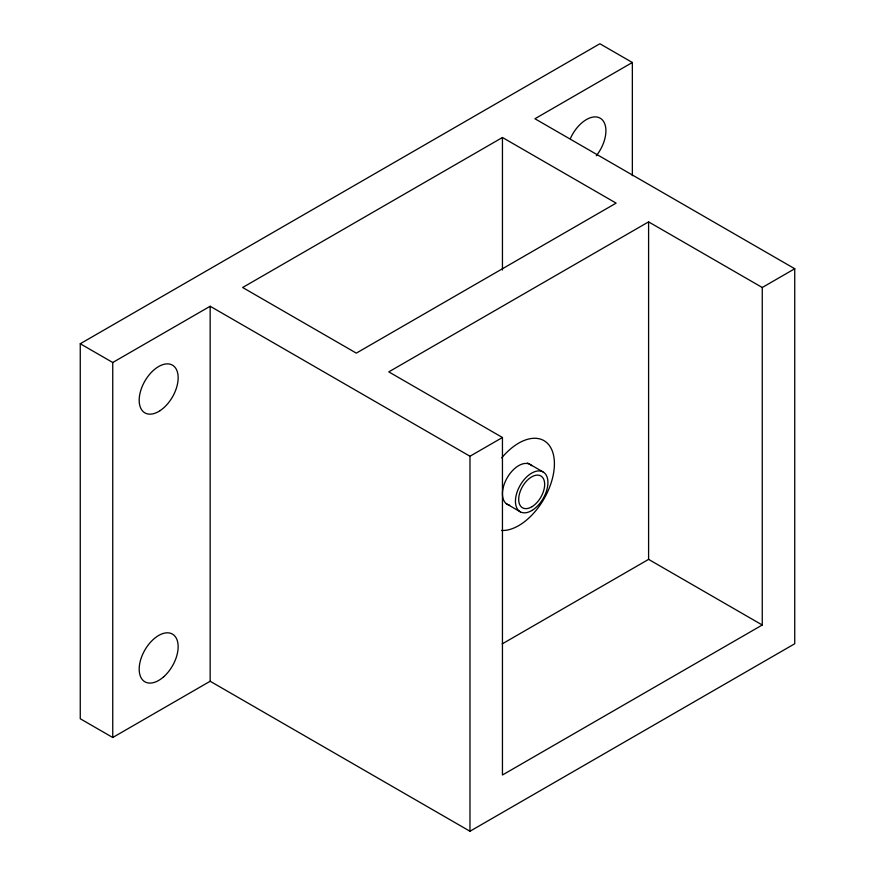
<?xml version="1.0" encoding="UTF-8"?>
<svg xmlns="http://www.w3.org/2000/svg" width="875" height="875" viewBox="0 0 875 875"><rect width="100%" height="100%" fill="white"/><g stroke="black" fill="none" stroke-linecap="round" stroke-linejoin="round"><path stroke-width="1.31" d="M632.352 62.497L534.931 118.748L794.741 268.745L794.741 643.748L469.973 831.25L210.164 681.253L112.744 737.505L80.259 718.747L80.259 343.744L599.878 43.75L632.352 62.497L632.352 175.678M80.259 343.744L112.744 362.502L210.164 306.25L469.973 456.247L502.447 437.5L502.447 774.998L762.256 625.002L762.256 287.503L648.594 221.878L388.784 371.875L502.447 437.5M502.447 137.495L242.648 287.503L356.311 353.128L616.12 203.12L502.447 137.495L502.447 270.036M762.256 287.503L794.741 268.745M502.152 643.923L648.594 559.377L762.256 625.002M527.548 462.984L542.883 471.833M506.319 503.738L520.472 511.919M648.594 221.878L648.594 559.377M469.973 456.247L469.973 831.25M210.164 306.25L210.164 681.253M112.744 362.502L112.744 737.505M509.698 505.181A22.969 13.256 -60 0 1 506.942 478.22A22.969 13.256 -60 0 1 531.77 465.708M501.714 457.887A50.52 29.17 -60 0 1 554.411 463.848A50.52 29.17 -60 0 1 501.572 530.469M570.38 138.556A27.552 15.914 -60 0 1 600.688 118.486A27.552 15.914 -60 0 1 596.302 155.75M531.989 506.691A18.375 10.609 -60 0 0 542.773 477.663A18.375 10.609 -60 0 0 520.275 491.269A18.375 10.609 -60 0 0 531.989 506.691M532.066 510.398A22.969 13.256 -60 0 0 545.552 474.108A22.969 13.256 -60 0 0 517.431 491.116A22.969 13.256 -60 0 0 532.066 510.398M160.092 410.637A27.552 15.914 -60 0 0 174.781 367.062A27.552 15.914 -60 0 0 141.127 389.342A27.552 15.914 -60 0 0 160.092 410.637M163.713 676.769A27.552 15.914 -60 0 0 172.441 634.091A27.552 15.914 -60 0 0 139.847 662.998A27.552 15.914 -60 0 0 163.713 676.769"/></g></svg>
